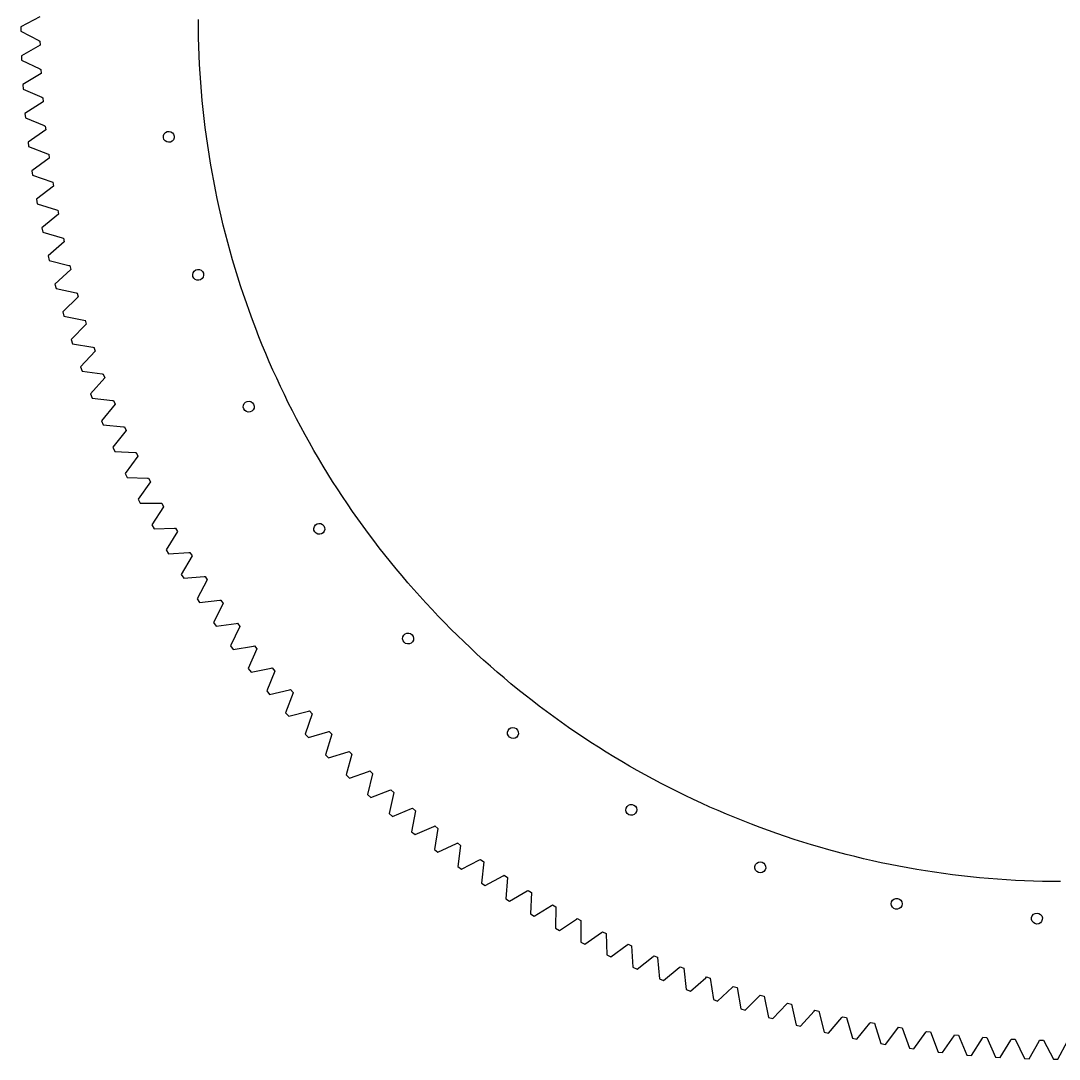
# Model space of a CAD drawing. Header units: metres. Extents: x -285 to 285, y -570 to 0.
# Drawn here: x -285.1 to -0.4, y -570.3 to -285.5 of the extents above; entities that cross this region are included whole.
import ezdxf

# ---------------------------------------------------------------- set-up
doc = ezdxf.new("R2010")
doc.units = ezdxf.units.M

msp = doc.modelspace()

# ---------------------------------------------------------------- linework, layer by layer
for p, q in [((-279.933, -284.386), (-285.129, -287.158)), ((-285.129, -287.158), (-285.118, -288.397)), ((-236.397, -287.611), (-236.41, -285.135)), ((-236.359, -290.086), (-236.397, -287.611)), ((-285.118, -288.397), (-280.143, -290.942)), ((-236.294, -292.561), (-236.359, -290.086)), ((-279.846, -292.168), (-284.963, -295.084)), ((-280.143, -290.942), (-279.871, -291.073)), ((-279.871, -291.073), (-279.865, -291.073)), ((-279.865, -291.073), (-279.84, -292.168)), ((-279.84, -292.168), (-279.846, -292.168)), ((-236.203, -295.035), (-236.294, -292.561)), ((-284.963, -295.084), (-284.917, -296.322)), ((-236.086, -297.508), (-236.203, -295.035)), ((-284.917, -296.322), (-279.873, -298.727)), ((-279.873, -298.727), (-279.598, -298.85)), ((-279.598, -298.85), (-279.592, -298.85)), ((-279.592, -298.85), (-279.536, -299.944)), ((-235.944, -299.98), (-236.086, -297.508)), ((-279.542, -299.944), (-284.576, -303.001)), ((-279.536, -299.944), (-279.542, -299.944)), ((-235.776, -302.45), (-235.944, -299.98)), ((-284.576, -303.001), (-284.496, -304.238)), ((-284.496, -304.238), (-279.387, -306.501)), ((-235.581, -304.918), (-235.776, -302.45)), ((-279.387, -306.501), (-279.109, -306.617)), ((-279.109, -306.617), (-279.103, -306.617)), ((-279.103, -306.617), (-279.016, -307.709)), ((-235.361, -307.384), (-235.581, -304.918)), ((-235.115, -309.847), (-235.361, -307.384)), ((-279.023, -307.709), (-283.97, -310.905)), ((-279.016, -307.709), (-279.023, -307.709)), ((-234.844, -312.308), (-235.115, -309.847)), ((-283.97, -310.905), (-283.855, -312.139)), ((-283.855, -312.139), (-278.685, -314.26)), ((-234.546, -314.766), (-234.844, -312.308)), ((-278.287, -315.457), (-283.144, -318.789)), ((-278.685, -314.26), (-278.404, -314.368)), ((-278.404, -314.368), (-278.398, -314.367)), ((-278.398, -314.367), (-278.281, -315.456)), ((-278.281, -315.456), (-278.287, -315.457)), ((-245.449, -316.139), (-244.986, -315.899)), ((-244.986, -315.899), (-244.47, -315.831)), ((-244.47, -315.831), (-243.961, -315.943)), ((-243.961, -315.943), (-243.522, -316.223)), ((-234.223, -317.22), (-234.546, -314.766)), ((-283.144, -318.789), (-282.995, -320.019)), ((-246.023, -317.525), (-246, -317.004)), ((-245.866, -318.022), (-246.023, -317.525)), ((-246, -317.004), (-245.8, -316.523)), ((-245.549, -318.435), (-245.866, -318.022)), ((-245.8, -316.523), (-245.449, -316.139)), ((-245.109, -318.715), (-245.549, -318.435)), ((-244.601, -318.828), (-245.109, -318.715)), ((-244.084, -318.76), (-244.601, -318.828)), ((-243.622, -318.519), (-244.084, -318.76)), ((-243.27, -318.135), (-243.622, -318.519)), ((-243.522, -316.223), (-243.205, -316.637)), ((-243.071, -317.654), (-243.27, -318.135)), ((-243.205, -316.637), (-243.048, -317.133)), ((-243.048, -317.133), (-243.071, -317.654)), ((-233.874, -319.671), (-234.223, -317.22)), ((-282.995, -320.019), (-277.768, -321.995)), ((-233.5, -322.118), (-233.874, -319.671)), ((-277.337, -323.181), (-282.099, -326.647)), ((-277.768, -321.995), (-277.484, -322.096)), ((-277.484, -322.096), (-277.477, -322.095)), ((-277.477, -322.095), (-277.331, -323.18)), ((-277.331, -323.18), (-277.337, -323.181)), ((-233.1, -324.561), (-233.5, -322.118)), ((-232.674, -327), (-233.1, -324.561)), ((-282.099, -326.647), (-281.916, -327.872)), ((-232.223, -329.434), (-232.674, -327)), ((-281.916, -327.872), (-276.636, -329.703)), ((-276.636, -329.703), (-276.349, -329.795)), ((-276.349, -329.795), (-276.343, -329.794)), ((-276.343, -329.794), (-276.166, -330.875)), ((-231.746, -331.864), (-232.223, -329.434)), ((-276.172, -330.876), (-280.836, -334.473)), ((-276.166, -330.875), (-276.172, -330.876)), ((-231.244, -334.288), (-231.746, -331.864)), ((-280.836, -334.473), (-280.619, -335.692)), ((-280.619, -335.692), (-275.29, -337.375)), ((-230.717, -336.707), (-231.244, -334.288)), ((-274.794, -338.535), (-279.356, -342.26)), ((-275.29, -337.375), (-275.001, -337.46)), ((-275.001, -337.46), (-274.995, -337.458)), ((-274.995, -337.458), (-274.788, -338.534)), ((-274.788, -338.534), (-274.794, -338.535)), ((-230.164, -339.12), (-230.717, -336.707)), ((-229.586, -341.527), (-230.164, -339.12)), ((-228.983, -343.928), (-229.586, -341.527)), ((-279.356, -342.26), (-279.105, -343.474)), ((-279.105, -343.474), (-273.732, -345.008)), ((-228.355, -346.323), (-228.983, -343.928)), ((-273.203, -346.153), (-277.66, -350.004)), ((-273.732, -345.008), (-273.44, -345.084)), ((-273.44, -345.084), (-273.434, -345.083)), ((-273.434, -345.083), (-273.197, -346.152)), ((-273.197, -346.152), (-273.203, -346.153)), ((-227.702, -348.711), (-228.355, -346.323)), ((-277.66, -350.004), (-277.375, -351.21)), ((-227.023, -351.092), (-227.702, -348.711)), ((-277.375, -351.21), (-271.962, -352.594)), ((-271.962, -352.594), (-271.668, -352.662)), ((-271.668, -352.662), (-271.662, -352.66)), ((-271.662, -352.66), (-271.395, -353.723)), ((-226.32, -353.466), (-227.023, -351.092)), ((-271.401, -353.724), (-275.749, -357.697)), ((-271.395, -353.723), (-271.401, -353.724)), ((-237.986, -355.095), (-237.864, -354.588)), ((-237.927, -355.613), (-237.986, -355.095)), ((-237.694, -356.079), (-237.927, -355.613)), ((-237.864, -354.588), (-237.577, -354.154)), ((-237.577, -354.154), (-237.158, -353.844)), ((-237.158, -353.844), (-236.658, -353.696)), ((-236.658, -353.696), (-236.138, -353.728)), ((-236.138, -353.728), (-235.661, -353.936)), ((-235.661, -353.936), (-235.283, -354.294)), ((-235.113, -355.785), (-235.4, -356.219)), ((-235.283, -354.294), (-235.05, -354.76)), ((-234.991, -355.278), (-235.113, -355.785)), ((-235.05, -354.76), (-234.991, -355.278)), ((-225.592, -355.832), (-226.32, -353.466)), ((-224.84, -358.19), (-225.592, -355.832)), ((-275.749, -357.697), (-275.431, -358.895)), ((-237.316, -356.437), (-237.694, -356.079)), ((-236.839, -356.645), (-237.316, -356.437)), ((-236.319, -356.677), (-236.839, -356.645)), ((-235.819, -356.529), (-236.319, -356.677)), ((-235.4, -356.219), (-235.819, -356.529)), ((-224.062, -360.541), (-224.84, -358.19)), ((-275.431, -358.895), (-269.981, -360.128)), ((-269.39, -361.242), (-273.626, -365.334)), ((-269.981, -360.128), (-269.686, -360.188)), ((-269.686, -360.188), (-269.68, -360.186)), ((-269.68, -360.186), (-269.384, -361.241)), ((-269.384, -361.241), (-269.39, -361.242)), ((-223.26, -362.883), (-224.062, -360.541)), ((-222.434, -365.217), (-223.26, -362.883)), ((-273.626, -365.334), (-273.275, -366.523)), ((-273.275, -366.523), (-267.792, -367.604)), ((-221.583, -367.542), (-222.434, -365.217)), ((-267.17, -368.701), (-271.291, -372.91)), ((-267.792, -367.604), (-267.495, -367.655)), ((-267.495, -367.655), (-267.489, -367.654)), ((-267.489, -367.654), (-267.164, -368.7)), ((-267.164, -368.7), (-267.17, -368.701)), ((-220.708, -369.857), (-221.583, -367.542)), ((-219.809, -372.164), (-220.708, -369.857)), ((-271.291, -372.91), (-270.907, -374.088)), ((-218.885, -374.461), (-219.809, -372.164)), ((-270.907, -374.088), (-265.396, -375.016)), ((-265.396, -375.016), (-265.098, -375.059)), ((-265.098, -375.059), (-265.092, -375.057)), ((-265.092, -375.057), (-264.738, -376.094)), ((-217.938, -376.748), (-218.885, -374.461)), ((-264.744, -376.096), (-268.746, -380.417)), ((-264.738, -376.094), (-264.744, -376.096)), ((-216.967, -379.025), (-217.938, -376.748)), ((-268.746, -380.417), (-268.329, -381.584)), ((-268.329, -381.584), (-262.795, -382.359)), ((-215.972, -381.292), (-216.967, -379.025)), ((-214.953, -383.549), (-215.972, -381.292)), ((-262.113, -383.42), (-265.993, -387.851)), ((-262.795, -382.359), (-262.496, -382.394)), ((-262.496, -382.394), (-262.49, -382.392)), ((-262.49, -382.392), (-262.107, -383.418)), ((-262.107, -383.418), (-262.113, -383.42)), ((-213.911, -385.794), (-214.953, -383.549)), ((-212.845, -388.029), (-213.911, -385.794)), ((-265.993, -387.851), (-265.544, -389.006)), ((-265.544, -389.006), (-259.991, -389.626)), ((-259.991, -389.626), (-259.691, -389.653)), ((-259.691, -389.653), (-259.685, -389.651)), ((-259.685, -389.651), (-259.274, -390.666)), ((-223.855, -390.469), (-223.49, -390.098)), ((-223.49, -390.098), (-223.019, -389.874)), ((-223.019, -389.874), (-222.501, -389.824)), ((-222.501, -389.824), (-221.997, -389.954)), ((-221.997, -389.954), (-221.567, -390.249)), ((-211.756, -390.252), (-212.845, -388.029)), ((-259.28, -390.668), (-263.035, -395.205)), ((-259.274, -390.666), (-259.28, -390.668)), ((-224.112, -391.463), (-224.071, -390.943)), ((-223.972, -391.965), (-224.112, -391.463)), ((-224.071, -390.943), (-223.855, -390.469)), ((-223.67, -392.389), (-223.972, -391.965)), ((-223.241, -392.684), (-223.67, -392.389)), ((-222.736, -392.814), (-223.241, -392.684)), ((-222.218, -392.764), (-222.736, -392.814)), ((-221.747, -392.54), (-222.218, -392.764)), ((-221.382, -392.169), (-221.747, -392.54)), ((-221.567, -390.249), (-221.265, -390.673)), ((-221.166, -391.695), (-221.382, -392.169)), ((-221.265, -390.673), (-221.125, -391.175)), ((-221.125, -391.175), (-221.166, -391.695)), ((-210.643, -392.464), (-211.756, -390.252)), ((-209.508, -394.663), (-210.643, -392.464)), ((-263.035, -395.205), (-262.554, -396.347)), ((-208.349, -396.851), (-209.508, -394.663)), ((-262.554, -396.347), (-256.986, -396.813)), ((-256.246, -397.835), (-259.874, -402.475)), ((-256.986, -396.813), (-256.685, -396.832)), ((-256.685, -396.832), (-256.679, -396.829)), ((-256.679, -396.829), (-256.24, -397.833)), ((-256.24, -397.833), (-256.246, -397.835)), ((-207.168, -399.027), (-208.349, -396.851)), ((-205.964, -401.19), (-207.168, -399.027)), ((-204.737, -403.341), (-205.964, -401.19)), ((-259.874, -402.475), (-259.362, -403.603)), ((-259.362, -403.603), (-253.782, -403.914)), ((-253.782, -403.914), (-253.481, -403.924)), ((-253.481, -403.924), (-253.475, -403.921)), ((-253.475, -403.921), (-253.008, -404.912)), ((-203.488, -405.478), (-204.737, -403.341)), ((-253.014, -404.915), (-256.512, -409.653)), ((-253.008, -404.912), (-253.014, -404.915)), ((-202.217, -407.602), (-203.488, -405.478)), ((-256.512, -409.653), (-255.968, -410.767)), ((-200.924, -409.713), (-202.217, -407.602)), ((-199.608, -411.81), (-200.924, -409.713)), ((-255.968, -410.767), (-250.382, -410.923)), ((-249.587, -411.902), (-252.951, -416.736)), ((-250.382, -410.923), (-250.081, -410.924)), ((-250.081, -410.924), (-250.075, -410.921)), ((-250.075, -410.921), (-249.581, -411.899)), ((-249.581, -411.899), (-249.587, -411.902)), ((-198.27, -413.894), (-199.608, -411.81)), ((-196.911, -415.963), (-198.27, -413.894)), ((-252.951, -416.736), (-252.377, -417.834)), ((-252.377, -417.834), (-246.789, -417.834)), ((-246.789, -417.834), (-246.487, -417.827)), ((-246.487, -417.827), (-246.482, -417.824)), ((-246.482, -417.824), (-245.961, -418.788)), ((-195.53, -418.018), (-196.911, -415.963)), ((-194.128, -420.058), (-195.53, -418.018)), ((-245.966, -418.791), (-249.195, -423.716)), ((-245.961, -418.788), (-245.966, -418.791)), ((-192.705, -422.084), (-194.128, -420.058)), ((-249.195, -423.716), (-248.591, -424.798)), ((-204.76, -424.693), (-204.621, -424.191)), ((-204.621, -424.191), (-204.318, -423.767)), ((-204.318, -423.767), (-203.889, -423.472)), ((-203.889, -423.472), (-203.385, -423.342)), ((-203.385, -423.342), (-202.866, -423.392)), ((-202.866, -423.392), (-202.396, -423.616)), ((-202.396, -423.616), (-202.031, -423.987)), ((-202.031, -423.987), (-201.815, -424.461)), ((-191.26, -424.094), (-192.705, -422.084)), ((-189.794, -426.089), (-191.26, -424.094)), ((-248.591, -424.798), (-243.005, -424.643)), ((-242.156, -425.577), (-245.247, -430.59)), ((-243.005, -424.643), (-242.704, -424.628)), ((-242.704, -424.628), (-242.698, -424.625)), ((-242.698, -424.625), (-242.15, -425.573)), ((-242.15, -425.573), (-242.156, -425.577)), ((-204.719, -425.213), (-204.76, -424.693)), ((-204.503, -425.687), (-204.719, -425.213)), ((-204.138, -426.058), (-204.503, -425.687)), ((-203.668, -426.282), (-204.138, -426.058)), ((-203.149, -426.332), (-203.668, -426.282)), ((-202.645, -426.202), (-203.149, -426.332)), ((-202.216, -425.907), (-202.645, -426.202)), ((-201.913, -425.483), (-202.216, -425.907)), ((-201.774, -424.981), (-201.913, -425.483)), ((-201.815, -424.461), (-201.774, -424.981)), ((-188.308, -428.069), (-189.794, -426.089)), ((-186.801, -430.033), (-188.308, -428.069)), ((-245.247, -430.59), (-244.612, -431.654)), ((-244.612, -431.654), (-239.033, -431.344)), ((-238.158, -432.254), (-241.108, -437.351)), ((-239.033, -431.344), (-238.732, -431.321)), ((-238.732, -431.321), (-238.727, -431.318)), ((-238.727, -431.318), (-238.153, -432.251)), ((-238.153, -432.251), (-238.158, -432.254)), ((-185.273, -431.981), (-186.801, -430.033)), ((-183.725, -433.913), (-185.273, -431.981)), ((-182.157, -435.829), (-183.725, -433.913)), ((-241.108, -437.351), (-240.445, -438.397)), ((-240.445, -438.397), (-234.876, -437.932)), ((-234.876, -437.932), (-234.576, -437.901)), ((-234.576, -437.901), (-234.571, -437.897)), ((-234.571, -437.897), (-233.971, -438.814)), ((-180.569, -437.728), (-182.157, -435.829)), ((-178.962, -439.611), (-180.569, -437.728)), ((-233.977, -438.817), (-236.784, -443.995)), ((-233.971, -438.814), (-233.977, -438.817)), ((-177.334, -441.476), (-178.962, -439.611)), ((-236.784, -443.995), (-236.091, -445.022)), ((-175.687, -443.325), (-177.334, -441.476)), ((-174.021, -445.156), (-175.687, -443.325)), ((-236.091, -445.022), (-230.538, -444.402)), ((-229.614, -445.262), (-232.276, -450.515)), ((-230.538, -444.402), (-230.239, -444.362)), ((-230.239, -444.362), (-230.234, -444.359)), ((-230.234, -444.359), (-229.609, -445.258)), ((-229.609, -445.258), (-229.614, -445.262)), ((-172.336, -446.97), (-174.021, -445.156)), ((-170.632, -448.765), (-172.336, -446.97)), ((-168.909, -450.543), (-170.632, -448.765)), ((-232.276, -450.515), (-231.556, -451.523)), ((-231.556, -451.523), (-226.022, -450.749)), ((-225.074, -451.583), (-227.589, -456.908)), ((-226.022, -450.749), (-225.724, -450.701)), ((-225.724, -450.701), (-225.719, -450.697)), ((-225.719, -450.697), (-225.069, -451.579)), ((-225.069, -451.579), (-225.074, -451.583)), ((-167.167, -452.303), (-168.909, -450.543)), ((-165.408, -454.044), (-167.167, -452.303)), ((-180.407, -455.007), (-180.349, -454.489)), ((-180.286, -455.513), (-180.407, -455.007)), ((-180.349, -454.489), (-180.116, -454.023)), ((-179.998, -455.947), (-180.286, -455.513)), ((-180.116, -454.023), (-179.738, -453.664)), ((-179.738, -453.664), (-179.26, -453.456)), ((-179.26, -453.456), (-178.74, -453.425)), ((-178.74, -453.425), (-178.241, -453.573)), ((-178.241, -453.573), (-177.822, -453.882)), ((-177.822, -453.882), (-177.535, -454.317)), ((-177.472, -455.341), (-177.704, -455.807)), ((-177.535, -454.317), (-177.413, -454.823)), ((-177.413, -454.823), (-177.472, -455.341)), ((-163.63, -455.767), (-165.408, -454.044)), ((-227.589, -456.908), (-226.841, -457.896)), ((-226.841, -457.896), (-221.33, -456.968)), ((-220.36, -457.775), (-222.727, -463.169)), ((-221.33, -456.968), (-221.034, -456.912)), ((-221.034, -456.912), (-221.029, -456.908)), ((-221.029, -456.908), (-220.355, -457.771)), ((-220.355, -457.771), (-220.36, -457.775)), ((-179.58, -456.257), (-179.998, -455.947)), ((-179.08, -456.405), (-179.58, -456.257)), ((-178.56, -456.374), (-179.08, -456.405)), ((-178.082, -456.166), (-178.56, -456.374)), ((-177.704, -455.807), (-178.082, -456.166)), ((-161.834, -457.471), (-163.63, -455.767)), ((-160.021, -459.156), (-161.834, -457.471)), ((-158.189, -460.823), (-160.021, -459.156)), ((-156.341, -462.47), (-158.189, -460.823)), ((-222.727, -463.169), (-221.951, -464.135)), ((-221.951, -464.135), (-216.468, -463.055)), ((-215.476, -463.834), (-217.691, -469.291)), ((-216.468, -463.055), (-216.174, -462.99)), ((-216.174, -462.99), (-216.169, -462.986)), ((-216.169, -462.986), (-215.471, -463.83)), ((-215.471, -463.83), (-215.476, -463.834)), ((-154.475, -464.097), (-156.341, -462.47)), ((-152.593, -465.705), (-154.475, -464.097)), ((-150.694, -467.293), (-152.593, -465.705)), ((-217.691, -469.291), (-216.889, -470.235)), ((-216.889, -470.235), (-211.439, -469.003)), ((-210.425, -469.755), (-212.488, -475.271)), ((-211.439, -469.003), (-211.146, -468.93)), ((-211.146, -468.93), (-211.141, -468.926)), ((-211.141, -468.926), (-210.421, -469.751)), ((-210.421, -469.751), (-210.425, -469.755)), ((-148.778, -468.861), (-150.694, -467.293)), ((-146.846, -470.409), (-148.778, -468.861)), ((-144.898, -471.936), (-146.846, -470.409)), ((-142.934, -473.443), (-144.898, -471.936)), ((-212.488, -475.271), (-211.66, -476.193)), ((-211.66, -476.193), (-206.246, -474.81)), ((-205.212, -475.533), (-207.121, -481.105)), ((-206.246, -474.81), (-205.955, -474.729)), ((-205.955, -474.729), (-205.951, -474.724)), ((-205.951, -474.724), (-205.207, -475.529)), ((-205.207, -475.529), (-205.212, -475.533)), ((-140.954, -474.93), (-142.934, -473.443)), ((-138.959, -476.396), (-140.954, -474.93)), ((-136.948, -477.84), (-138.959, -476.396)), ((-134.923, -479.264), (-136.948, -477.84)), ((-207.121, -481.105), (-206.267, -482.003)), ((-206.267, -482.003), (-200.894, -480.47)), ((-199.84, -481.164), (-201.593, -486.787)), ((-200.894, -480.47), (-200.605, -480.38)), ((-200.605, -480.38), (-200.601, -480.376)), ((-200.601, -480.376), (-199.835, -481.16)), ((-199.835, -481.16), (-199.84, -481.164)), ((-151.635, -480.617), (-151.479, -480.12)), ((-151.613, -481.137), (-151.635, -480.617)), ((-151.413, -481.618), (-151.613, -481.137)), ((-151.479, -480.12), (-151.162, -479.707)), ((-151.162, -479.707), (-150.722, -479.427)), ((-150.722, -479.427), (-150.214, -479.314)), ((-150.214, -479.314), (-149.697, -479.382)), ((-149.697, -479.382), (-149.235, -479.622)), ((-149.235, -479.622), (-148.883, -480.006)), ((-148.883, -480.006), (-148.684, -480.488)), ((-148.661, -481.008), (-148.818, -481.505)), ((-148.684, -480.488), (-148.661, -481.008)), ((-132.882, -480.666), (-134.923, -479.264)), ((-130.828, -482.047), (-132.882, -480.666)), ((-151.061, -482.002), (-151.413, -481.618)), ((-150.599, -482.243), (-151.061, -482.002)), ((-150.083, -482.311), (-150.599, -482.243)), ((-149.574, -482.198), (-150.083, -482.311)), ((-149.135, -481.918), (-149.574, -482.198)), ((-148.818, -481.505), (-149.135, -481.918)), ((-128.758, -483.406), (-130.828, -482.047)), ((-126.675, -484.743), (-128.758, -483.406)), ((-201.593, -486.787), (-200.715, -487.661)), ((-200.715, -487.661), (-195.386, -485.979)), ((-194.313, -486.643), (-195.91, -492.312)), ((-195.386, -485.979), (-195.1, -485.882)), ((-195.1, -485.882), (-195.096, -485.877)), ((-195.096, -485.877), (-194.309, -486.639)), ((-194.309, -486.639), (-194.313, -486.643)), ((-124.578, -486.059), (-126.675, -484.743)), ((-122.467, -487.352), (-124.578, -486.059)), ((-120.343, -488.624), (-122.467, -487.352)), ((-118.205, -489.873), (-120.343, -488.624)), ((-195.91, -492.312), (-195.007, -493.162)), ((-195.007, -493.162), (-189.727, -491.332)), ((-188.637, -491.967), (-190.075, -497.678)), ((-189.727, -491.332), (-189.445, -491.227)), ((-189.445, -491.227), (-189.441, -491.223)), ((-189.441, -491.223), (-188.633, -491.962)), ((-188.633, -491.962), (-188.637, -491.967)), ((-116.055, -491.099), (-118.205, -489.873)), ((-113.892, -492.303), (-116.055, -491.099)), ((-111.716, -493.485), (-113.892, -492.303)), ((-109.528, -494.643), (-111.716, -493.485)), ((-107.328, -495.779), (-109.528, -494.643)), ((-190.075, -497.678), (-189.149, -498.502)), ((-189.149, -498.502), (-183.922, -496.527)), ((-182.814, -497.131), (-184.093, -502.88)), ((-183.922, -496.527), (-183.643, -496.414)), ((-183.643, -496.414), (-183.638, -496.409)), ((-183.638, -496.409), (-182.81, -497.126)), ((-182.81, -497.126), (-182.814, -497.131)), ((-105.116, -496.891), (-107.328, -495.779)), ((-102.893, -497.98), (-105.116, -496.891)), ((-100.659, -499.046), (-102.893, -497.98)), ((-119.112, -501.416), (-118.863, -500.958)), ((-118.863, -500.958), (-118.473, -500.613)), ((-118.473, -500.613), (-117.988, -500.422)), ((-117.988, -500.422), (-117.467, -500.408)), ((-117.467, -500.408), (-116.973, -500.573)), ((-116.973, -500.573), (-116.566, -500.898)), ((-116.566, -500.898), (-116.293, -501.342)), ((-98.4131, -500.088), (-100.659, -499.046)), ((-96.1568, -501.107), (-98.4131, -500.088)), ((-93.8899, -502.102), (-96.1568, -501.107)), ((-184.093, -502.88), (-183.145, -503.678)), ((-183.145, -503.678), (-177.975, -501.558)), ((-177.975, -501.558), (-177.698, -501.437)), ((-176.851, -502.131), (-177.969, -507.913)), ((-177.698, -501.437), (-177.694, -501.432)), ((-177.694, -501.432), (-176.847, -502.126)), ((-176.847, -502.126), (-176.851, -502.131)), ((-119.189, -501.931), (-119.112, -501.416)), ((-119.085, -502.441), (-119.189, -501.931)), ((-118.812, -502.886), (-119.085, -502.441)), ((-118.405, -503.21), (-118.812, -502.886)), ((-117.911, -503.375), (-118.405, -503.21)), ((-117.39, -503.362), (-117.911, -503.375)), ((-116.905, -503.171), (-117.39, -503.362)), ((-116.515, -502.825), (-116.905, -503.171)), ((-116.267, -502.368), (-116.515, -502.825)), ((-116.293, -501.342), (-116.19, -501.852)), ((-116.19, -501.852), (-116.267, -502.368)), ((-91.6127, -503.074), (-93.8899, -502.102)), ((-89.3255, -504.021), (-91.6127, -503.074)), ((-87.0285, -504.944), (-89.3255, -504.021)), ((-176.999, -508.684), (-171.89, -506.422)), ((-171.89, -506.422), (-171.617, -506.293)), ((-171.617, -506.293), (-171.613, -506.288)), ((-171.613, -506.288), (-170.746, -506.958)), ((-84.7219, -505.844), (-87.0285, -504.944)), ((-82.4061, -506.719), (-84.7219, -505.844)), ((-80.0812, -507.569), (-82.4061, -506.719)), ((-177.969, -507.913), (-176.999, -508.684)), ((-170.75, -506.963), (-171.707, -512.774)), ((-170.746, -506.958), (-170.75, -506.963)), ((-77.7475, -508.396), (-80.0812, -507.569)), ((-75.4053, -509.198), (-77.7475, -508.396)), ((-73.0548, -509.975), (-75.4053, -509.198)), ((-170.717, -513.518), (-165.672, -511.114)), ((-165.672, -511.114), (-165.403, -510.978)), ((-165.403, -510.978), (-165.399, -510.973)), ((-165.399, -510.973), (-164.514, -511.619)), ((-164.518, -511.624), (-165.313, -517.46)), ((-164.514, -511.619), (-164.518, -511.624)), ((-70.6964, -510.728), (-73.0548, -509.975)), ((-68.3301, -511.456), (-70.6964, -510.728)), ((-65.9564, -512.159), (-68.3301, -511.456)), ((-63.5755, -512.837), (-65.9564, -512.159)), ((-171.707, -512.774), (-170.717, -513.518)), ((-61.1875, -513.49), (-63.5755, -512.837)), ((-58.7929, -514.119), (-61.1875, -513.49)), ((-56.3918, -514.722), (-58.7929, -514.119)), ((-53.9845, -515.3), (-56.3918, -514.722)), ((-51.5713, -515.852), (-53.9845, -515.3)), ((-165.313, -517.46), (-164.302, -518.176)), ((-164.302, -518.176), (-159.326, -515.632)), ((-159.326, -515.632), (-159.061, -515.489)), ((-159.061, -515.489), (-159.057, -515.484)), ((-159.057, -515.484), (-158.155, -516.105)), ((-158.158, -516.11), (-158.791, -521.965)), ((-158.155, -516.105), (-158.158, -516.11)), ((-83.8114, -517.386), (-83.6375, -516.895)), ((-83.8068, -517.907), (-83.8114, -517.386)), ((-83.6244, -518.395), (-83.8068, -517.907)), ((-83.6375, -516.895), (-83.3061, -516.493)), ((-83.3061, -516.493), (-82.8573, -516.229)), ((-82.8573, -516.229), (-82.345, -516.134)), ((-82.345, -516.134), (-81.8312, -516.22)), ((-81.8312, -516.22), (-81.3778, -516.476)), ((-81.3778, -516.476), (-81.0395, -516.872)), ((-81.0395, -516.872), (-80.8571, -517.36)), ((-80.8525, -517.881), (-81.0264, -518.372)), ((-80.8571, -517.36), (-80.8525, -517.881)), ((-49.1525, -516.38), (-51.5713, -515.852)), ((-46.7283, -516.882), (-49.1525, -516.38)), ((-44.2989, -517.358), (-46.7283, -516.882)), ((-41.8647, -517.81), (-44.2989, -517.358)), ((-39.4259, -518.235), (-41.8647, -517.81)), ((-36.9827, -518.635), (-39.4259, -518.235)), ((-157.76, -522.653), (-152.857, -519.972)), ((-152.857, -519.972), (-152.596, -519.822)), ((-152.596, -519.822), (-152.593, -519.816)), ((-152.593, -519.816), (-151.673, -520.412)), ((-151.677, -520.417), (-152.146, -526.288)), ((-151.673, -520.412), (-151.677, -520.417)), ((-83.2861, -518.791), (-83.6244, -518.395)), ((-82.8326, -519.048), (-83.2861, -518.791)), ((-82.3188, -519.134), (-82.8326, -519.048)), ((-81.8066, -519.039), (-82.3188, -519.134)), ((-81.3578, -518.774), (-81.8066, -519.039)), ((-81.0264, -518.372), (-81.3578, -518.774)), ((-34.5356, -519.01), (-36.9827, -518.635)), ((-32.0846, -519.359), (-34.5356, -519.01)), ((-29.6301, -519.682), (-32.0846, -519.359)), ((-27.1723, -519.979), (-29.6301, -519.682)), ((-24.7116, -520.251), (-27.1723, -519.979)), ((-22.2482, -520.497), (-24.7116, -520.251)), ((-19.7823, -520.717), (-22.2482, -520.497)), ((-17.3143, -520.911), (-19.7823, -520.717)), ((-14.8443, -521.079), (-17.3143, -520.911)), ((-12.3728, -521.222), (-14.8443, -521.079)), ((-158.791, -521.965), (-157.76, -522.653)), ((-146.27, -524.131), (-146.013, -523.973)), ((-146.013, -523.973), (-146.01, -523.968)), ((-146.01, -523.968), (-145.074, -524.537)), ((-9.89984, -521.339), (-12.3728, -521.222)), ((-7.42583, -521.429), (-9.89984, -521.339)), ((-4.951, -521.494), (-7.42583, -521.429)), ((-2.47563, -521.533), (-4.951, -521.494)), ((0, -521.546), (-2.47563, -521.533)), ((-152.146, -526.288), (-151.097, -526.947)), ((-151.097, -526.947), (-146.27, -524.131)), ((-145.078, -524.542), (-145.384, -530.424)), ((-145.074, -524.537), (-145.078, -524.542)), ((-46.3526, -527.125), (-46.0882, -526.677)), ((-46.0882, -526.677), (-45.6862, -526.345)), ((-45.6862, -526.345), (-45.1951, -526.171)), ((-45.1951, -526.171), (-44.6742, -526.176)), ((-44.6742, -526.176), (-44.1862, -526.358)), ((-44.1862, -526.358), (-43.7901, -526.697)), ((-43.7901, -526.697), (-43.5336, -527.15)), ((-144.317, -531.053), (-139.57, -528.104)), ((-139.57, -528.104), (-139.318, -527.939)), ((-139.318, -527.939), (-139.315, -527.934)), ((-139.315, -527.934), (-138.363, -528.477)), ((-138.366, -528.483), (-138.509, -534.37)), ((-138.363, -528.477), (-138.366, -528.483)), ((-46.4475, -527.638), (-46.3526, -527.125)), ((-46.3615, -528.151), (-46.4475, -527.638)), ((-46.105, -528.605), (-46.3615, -528.151)), ((-45.7089, -528.943), (-46.105, -528.605)), ((-45.2209, -529.126), (-45.7089, -528.943)), ((-44.7, -529.13), (-45.2209, -529.126)), ((-44.2089, -528.956), (-44.7, -529.13)), ((-43.8069, -528.625), (-44.2089, -528.956)), ((-43.5425, -528.176), (-43.8069, -528.625)), ((-43.4476, -527.664), (-43.5425, -528.176)), ((-43.5336, -527.15), (-43.4476, -527.664)), ((-145.384, -530.424), (-144.317, -531.053)), ((-137.425, -534.97), (-132.762, -531.89)), ((-132.762, -531.89), (-132.514, -531.718)), ((-132.514, -531.718), (-132.511, -531.713)), ((-132.511, -531.713), (-131.545, -532.23)), ((-131.545, -532.23), (-131.548, -532.235)), ((-131.548, -532.235), (-131.527, -538.125)), ((-7.93994, -531.918), (-7.9263, -531.397)), ((-7.77464, -532.412), (-7.93994, -531.918)), ((-7.9263, -531.397), (-7.73538, -530.913)), ((-7.45035, -532.82), (-7.77464, -532.412)), ((-7.73538, -530.913), (-7.39018, -530.522)), ((-7.39018, -530.522), (-6.93237, -530.274)), ((-6.93237, -530.274), (-6.41716, -530.197)), ((-6.41716, -530.197), (-5.90666, -530.301)), ((-5.90666, -530.301), (-5.46249, -530.573)), ((-5.17746, -532.48), (-5.52264, -532.87)), ((-5.46249, -530.573), (-5.1382, -530.981)), ((-4.98653, -531.995), (-5.17746, -532.48)), ((-5.1382, -530.981), (-4.9729, -531.475)), ((-4.9729, -531.475), (-4.98653, -531.995)), ((-138.509, -534.37), (-137.425, -534.97)), ((-125.852, -535.485), (-125.609, -535.307)), ((-125.609, -535.307), (-125.606, -535.301)), ((-125.606, -535.301), (-124.626, -535.791)), ((-7.00616, -533.092), (-7.45035, -532.82)), ((-6.49568, -533.196), (-7.00616, -533.092)), ((-5.98045, -533.119), (-6.49568, -533.196)), ((-5.52264, -532.87), (-5.98045, -533.119)), ((-131.527, -538.125), (-130.427, -538.694)), ((-130.427, -538.694), (-125.852, -535.485)), ((-124.626, -535.791), (-124.629, -535.796)), ((-124.629, -535.796), (-124.444, -541.683)), ((-123.328, -542.221), (-118.844, -538.887)), ((-118.844, -538.887), (-118.606, -538.702)), ((-118.606, -538.702), (-118.603, -538.696)), ((-118.603, -538.696), (-117.61, -539.158)), ((-117.61, -539.158), (-117.613, -539.164)), ((-117.613, -539.164), (-117.264, -545.043)), ((-124.444, -541.683), (-123.328, -542.221)), ((-116.134, -545.55), (-111.744, -542.093)), ((-111.744, -542.093), (-111.511, -541.901)), ((-111.511, -541.901), (-111.509, -541.895)), ((-111.509, -541.895), (-110.503, -542.329)), ((-110.503, -542.329), (-110.506, -542.335)), ((-110.506, -542.335), (-109.994, -548.202)), ((-117.264, -545.043), (-116.134, -545.55)), ((-108.85, -548.678), (-104.558, -545.1)), ((-104.558, -545.1), (-104.331, -544.901)), ((-104.331, -544.901), (-104.328, -544.896)), ((-104.328, -544.896), (-103.311, -545.302)), ((-103.311, -545.302), (-103.313, -545.308)), ((-103.313, -545.308), (-102.639, -551.158)), ((-109.994, -548.202), (-108.85, -548.678)), ((-101.482, -551.602), (-97.2909, -547.906)), ((-97.2909, -547.906), (-97.0692, -547.701)), ((-97.0692, -547.701), (-97.067, -547.695)), ((-97.067, -547.695), (-96.0389, -548.073)), ((-96.0389, -548.073), (-96.041, -548.079)), ((-96.041, -548.079), (-95.2041, -553.909)), ((-102.639, -551.158), (-101.482, -551.602)), ((-94.0353, -554.32), (-89.9488, -550.509)), ((-89.9488, -550.509), (-89.7328, -550.298)), ((-89.7328, -550.298), (-89.7309, -550.292)), ((-89.7309, -550.292), (-88.6926, -550.641)), ((-88.6926, -550.641), (-88.6945, -550.647)), ((-88.6945, -550.647), (-87.6959, -556.451)), ((-95.2041, -553.909), (-94.0353, -554.32)), ((-86.5161, -556.83), (-82.5371, -552.907)), ((-82.5371, -552.907), (-82.3271, -552.69)), ((-82.3271, -552.69), (-82.3253, -552.684)), ((-82.3253, -552.684), (-81.2777, -553.004)), ((-81.2777, -553.004), (-81.2795, -553.01)), ((-81.2795, -553.01), (-80.1199, -558.784)), ((-78.9301, -559.13), (-75.0617, -555.097)), ((-75.0617, -555.097), (-74.8578, -554.875)), ((-74.8578, -554.875), (-74.8562, -554.869)), ((-74.8562, -554.869), (-73.8001, -555.16)), ((-73.8001, -555.16), (-73.8017, -555.166)), ((-73.8017, -555.166), (-72.4821, -560.906)), ((-87.6959, -556.451), (-86.5161, -556.83)), ((-71.2831, -561.218), (-67.5282, -557.08)), ((-67.5282, -557.08), (-67.3306, -556.852)), ((-67.3306, -556.852), (-67.3291, -556.846)), ((-67.3291, -556.846), (-66.2654, -557.107)), ((-66.2654, -557.107), (-66.2668, -557.113)), ((-66.2668, -557.113), (-64.7882, -562.814)), ((-80.1199, -558.784), (-78.9301, -559.13)), ((-72.4821, -560.906), (-71.2831, -561.218)), ((-63.5809, -563.093), (-59.9426, -558.852)), ((-59.9426, -558.852), (-59.7514, -558.618)), ((-59.7514, -558.618), (-59.7501, -558.612)), ((-59.7501, -558.612), (-58.6795, -558.844)), ((-58.6795, -558.844), (-58.6808, -558.85)), ((-58.6808, -558.85), (-57.0442, -564.508)), ((-55.8297, -564.753), (-52.3107, -560.412)), ((-52.3107, -560.412), (-52.126, -560.174)), ((-52.126, -560.174), (-52.1248, -560.168)), ((-52.1248, -560.168), (-51.0482, -560.369)), ((-51.0482, -560.369), (-51.0493, -560.376)), ((-51.0493, -560.376), (-49.2561, -565.985)), ((-64.7882, -562.814), (-63.5809, -563.093)), ((-48.0352, -566.197), (-44.6382, -561.76)), ((-44.6382, -561.76), (-44.4603, -561.516)), ((-44.4603, -561.516), (-44.4593, -561.51)), ((-44.4593, -561.51), (-43.3775, -561.682)), ((-43.3775, -561.682), (-43.3785, -561.688)), ((-43.3785, -561.688), (-41.43, -567.246)), ((-40.2037, -567.424), (-36.9314, -562.894)), ((-36.9314, -562.894), (-36.7603, -562.646)), ((-36.7603, -562.646), (-36.7594, -562.639)), ((-36.7594, -562.639), (-35.6732, -562.781)), ((-35.6732, -562.781), (-35.674, -562.787)), ((-35.674, -562.787), (-33.5718, -568.289)), ((-32.3411, -568.432), (-29.1959, -563.813)), ((-29.1959, -563.813), (-29.0318, -563.56)), ((-29.0318, -563.56), (-29.0311, -563.554)), ((-29.0311, -563.554), (-27.9414, -563.665)), ((-27.9414, -563.665), (-27.9421, -563.672)), ((-27.9421, -563.672), (-25.6877, -569.113)), ((-57.0442, -564.508), (-55.8297, -564.753)), ((-49.2561, -565.985), (-48.0352, -566.197)), ((-24.4535, -569.222), (-21.4379, -564.517)), ((-21.4379, -564.517), (-21.2809, -564.26)), ((-21.2809, -564.26), (-21.2804, -564.253)), ((-21.2804, -564.253), (-20.188, -564.335)), ((-20.188, -564.335), (-20.1885, -564.341)), ((-20.1885, -564.341), (-17.7837, -569.717)), ((-16.547, -569.792), (-13.6633, -565.005)), ((-13.6633, -565.005), (-13.5135, -564.743)), ((-13.5135, -564.743), (-13.5132, -564.737)), ((-13.5132, -564.737), (-12.419, -564.788)), ((-12.419, -564.788), (-12.4193, -564.794)), ((-12.4193, -564.794), (-9.86604, -570.101)), ((-8.62764, -570.141), (-5.8782, -565.277)), ((-5.8782, -565.277), (-5.73572, -565.011)), ((-5.73572, -565.011), (-5.7356, -565.005)), ((-5.7356, -565.005), (-4.6404, -565.025)), ((-4.6404, -565.025), (-4.6405, -565.031)), ((-4.6405, -565.031), (-1.9407, -570.265)), ((-0.70168, -570.271), (1.91145, -565.332)), ((-41.43, -567.246), (-40.2037, -567.424)), ((-33.5718, -568.289), (-32.3411, -568.432)), ((-25.6877, -569.113), (-24.4535, -569.222)), ((-17.7837, -569.717), (-16.547, -569.792)), ((-9.86604, -570.101), (-8.62764, -570.141)), ((-1.9407, -570.265), (-0.70168, -570.271))]:
    msp.add_line(p, q)

doc.saveas('drawing.dxf')
